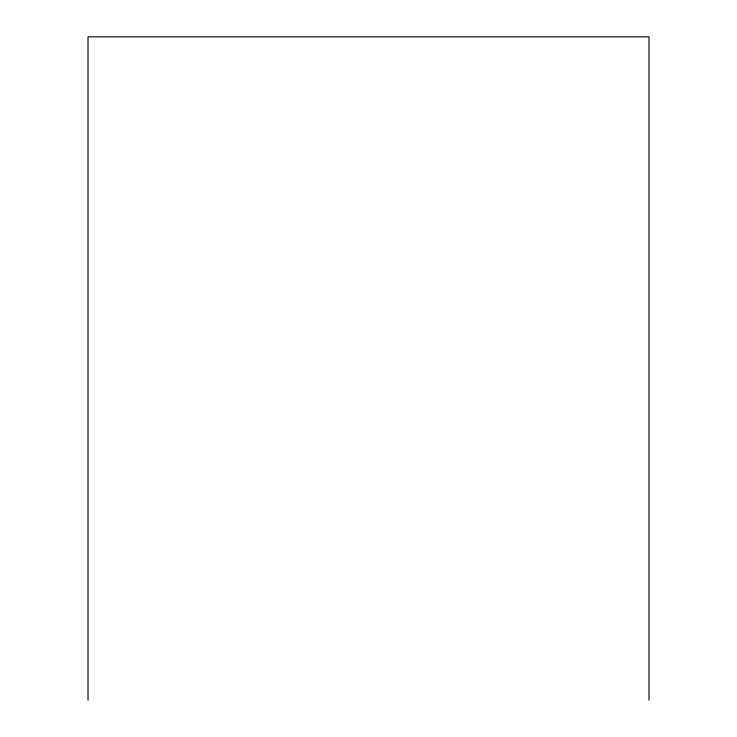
<?xml version="1.0" encoding="UTF-8"?>
<svg xmlns="http://www.w3.org/2000/svg" width="737" height="737" viewBox="0 0 737 737"><rect width="100%" height="100%" fill="white"/><g stroke="black" fill="none" stroke-linecap="round" stroke-linejoin="round"><path stroke-width="1.11" d="M648.984 700.15L648.984 36.85L88.016 36.85L88.016 700.15"/></g></svg>
